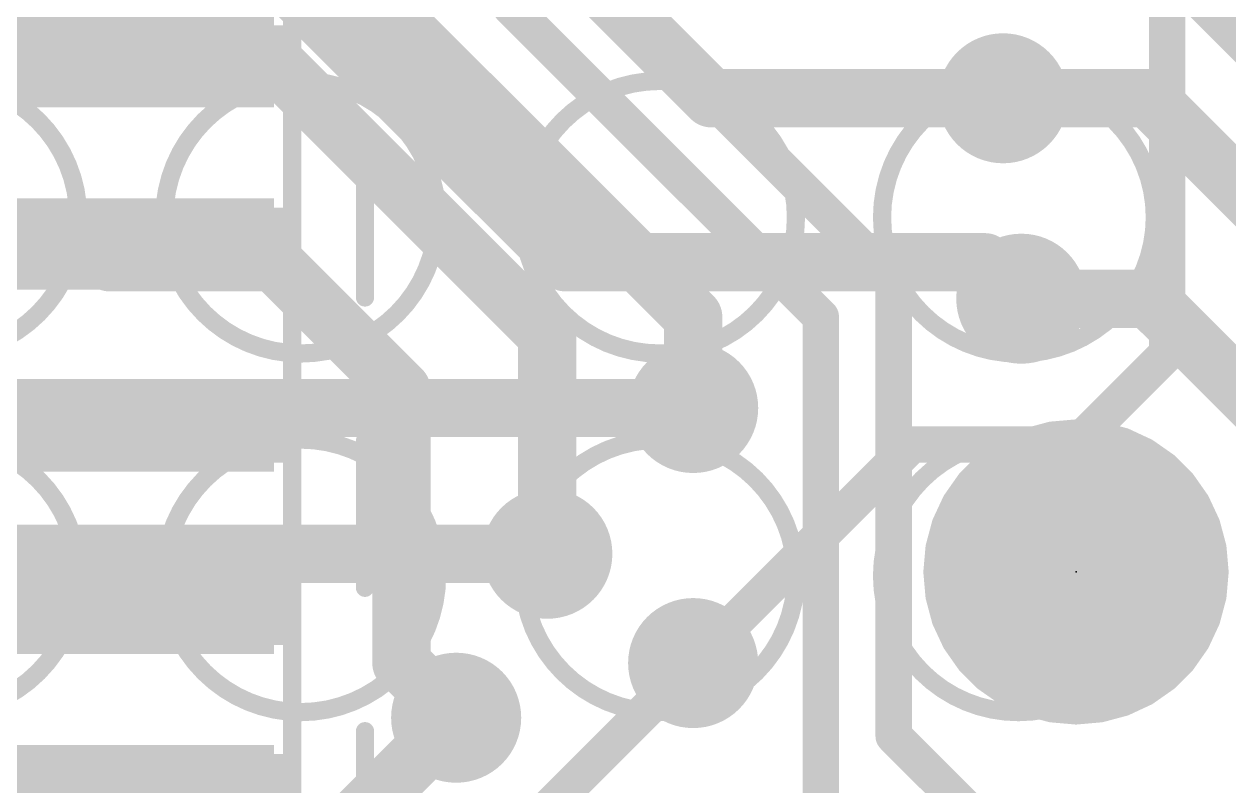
# Model space of a CAD drawing. Extents: x -10.2 to 10.2, y -14 to 14.
# Drawn here: x -5.68 to 2.72, y -7.71 to -2.4 of the extents above; entities that cross this region are included whole.
import ezdxf

# ---------------------------------------------------------------- set-up
doc = ezdxf.new("R2010")
doc.units = 0
for name, color, linetype in [('1', 12, 'CONTINUOUS'), ('16', 132, 'CONTINUOUS'), ('18', 110, 'CONTINUOUS'), ('21', 253, 'CONTINUOUS'), ('23', 53, 'CONTINUOUS'), ('41', 12, 'CONTINUOUS'), ('51', 253, 'CONTINUOUS'), ('52', 253, 'CONTINUOUS')]:
    doc.layers.add(name, color=color, linetype=linetype)

# ---------------------------------------------------------------- blocks, each defined once
blk = doc.blocks.new('PIE')
at = {"const_width": 0.5}
blk.add_lwpolyline([(0, -0.25, 1), (0, 0.25, 1), (0, -0.25)], format="xyb", dxfattribs=at)
blk = doc.blocks.new('RECT')
blk.add_solid([(-0.5, -0.5), (0.5, -0.5), (-0.5, 0.5), (0.5, 0.5)])
blk = doc.blocks.new('ROUNDV')
at = {"const_width": 0.5}
blk.add_lwpolyline([(0, -0.25, 1), (0, 0.25, 1), (0, -0.25)], format="xyb", dxfattribs=at)

msp = doc.modelspace()

# ---------------------------------------------------------------- linework, layer by layer
at = {"layer": '1'}
for points, const_width in [([(-2.286, -0.127), (-2.286, -2.286)], 0.254), ([(-1.016, -4.445), (-4.064, -1.397)], 0.4064), ([(2.286, -1.905), (3.048, -2.667)], 0.4064), ([(-1.778, -2.032), (0.381, -4.191)], 0.254), ([(-2.286, -2.286), (-0.127, -4.445)], 0.254), ([(-3.937, -2.667), (-5.08, -2.667)], 0.4064), ([(-2.032, -4.572), (-3.937, -2.667)], 0.4064), ([(2.159, -2.921), (1.143, -2.921)], 0.4064), ([(3.175, -3.937), (2.159, -2.921)], 0.4064), ([(-5.207, -3.937), (-5.08, -3.937)], 0.4064), ([(-5.08, -4.064), (-5.207, -3.937)], 0.4064), ([(-4.572, -4.064), (-5.08, -4.064)], 0.4064), ([(-3.937, -4.064), (-4.572, -4.064)], 0.4064), ([(-3.048, -4.953), (-3.937, -4.064)], 0.4064), ([(0.381, -4.191), (0.381, -7.366)], 0.254), ([(2.159, -4.318), (1.27, -4.318)], 0.4064), ([(3.048, -5.207), (2.159, -4.318)], 0.4064), ([(-1.016, -4.445), (-1.016, -5.08)], 0.4064), ([(-0.127, -4.445), (-0.127, -7.89)], 0.254), ([(-2.032, -4.572), (-2.032, -6.096)], 0.4064), ([(-3.048, -4.953), (-3.048, -6.858)], 0.4064), ([(-3.048, -6.858), (-2.667, -7.239)], 0.4064), ([(-1.016, -6.858), (-2.54, -8.382)], 0.254), ([(0.381, -7.366), (1.016, -8.001)], 0.254)]:
    msp.add_lwpolyline(points, dxfattribs=dict(at, const_width=const_width))
for points, const_width in [([(-2.3495, -2.286, 1), (-2.2225, -2.286)], 0.127), ([(-5.08, -2.5654, 1), (-5.08, -2.7686)], 0.2032), ([(-3.8652, -2.5952, 1), (-4.0088, -2.7388)], 0.2032), ([(-3.937, -2.7686, 1), (-3.937, -2.5654)], 0.2032), ([(1.143, -2.8194, 1), (1.143, -3.0226)], 0.2032), ([(2.2308, -2.8492, 1), (2.0872, -2.9928)], 0.2032), ([(2.159, -3.0226, 1), (2.159, -2.8194)], 0.2032), ([(-5.207, -3.8354, 1), (-5.207, -4.0386)], 0.2032), ([(-5.1352, -3.8652, 1), (-5.2788, -4.0088)], 0.2032), ([(-5.08, -4.0386, 1), (-5.08, -3.8354)], 0.2032), ([(-5.08, -3.9624, 1), (-5.08, -4.1656)], 0.2032), ([(-5.1518, -4.1358, 1), (-5.0082, -3.9922)], 0.2032), ([(-4.572, -3.9624, 1), (-4.572, -4.1656)], 0.2032), ([(-4.572, -4.1656, 1), (-4.572, -3.9624)], 0.2032), ([(-3.8652, -3.9922, 1), (-4.0088, -4.1358)], 0.2032), ([(-3.937, -4.1656, 1), (-3.937, -3.9624)], 0.2032), ([(0.4445, -4.191, 1), (0.3175, -4.191)], 0.127), ([(0.3361, -4.2359, 1), (0.4259, -4.1461)], 0.127), ([(1.27, -4.2164, 1), (1.27, -4.4196)], 0.2032), ([(2.2308, -4.2462, 1), (2.0872, -4.3898)], 0.2032), ([(2.159, -4.4196, 1), (2.159, -4.2164)], 0.2032), ([(-0.9144, -4.445, 1), (-1.1176, -4.445)], 0.2032), ([(-1.0878, -4.5168, 1), (-0.9442, -4.3732)], 0.2032), ([(-0.0635, -4.445, 1), (-0.1905, -4.445)], 0.127), ([(-0.1719, -4.4899, 1), (-0.0821, -4.4001)], 0.127), ([(-1.9304, -4.572, 1), (-2.1336, -4.572)], 0.2032), ([(-2.1038, -4.6438, 1), (-1.9602, -4.5002)], 0.2032), ([(-2.9464, -4.953, 1), (-3.1496, -4.953)], 0.2032), ([(-3.1198, -5.0248, 1), (-2.9762, -4.8812)], 0.2032), ([(-1.1176, -5.08, 1), (-0.9144, -5.08)], 0.2032), ([(-2.1336, -6.096, 1), (-1.9304, -6.096)], 0.2032), ([(-2.9762, -6.7862, 1), (-3.1198, -6.9298)], 0.2032), ([(-3.1496, -6.858, 1), (-2.9464, -6.858)], 0.2032), ([(-0.9711, -6.9029, 1), (-1.0609, -6.8131)], 0.127), ([(-2.7388, -7.3108, 1), (-2.5952, -7.1672)], 0.2032), ([(0.4259, -7.3211, 1), (0.3361, -7.4109)], 0.127), ([(0.3175, -7.366, 1), (0.4445, -7.366)], 0.127)]:
    msp.add_lwpolyline(points, format="xyb", dxfattribs=dict(at, const_width=const_width))
at = {"layer": '16'}
for points, const_width in [([(-0.889, -2.921), (-7.56, 3.75)], 0.4064), ([(-1.905, -4.064), (-7.239, 1.27)], 0.4064), ([(2.286, -1.397), (2.286, -4.699)], 0.254), ([(1.143, -2.921), (-0.889, -2.921)], 0.4064), ([(1.016, -4.064), (-1.905, -4.064)], 0.4064), ([(1.27, -4.318), (1.016, -4.064)], 0.4064), ([(2.286, -4.699), (1.651, -5.334)], 0.254), ([(-1.016, -5.08), (-5.969, -5.08)], 0.4064), ([(0.508, -5.334), (-1.016, -6.858)], 0.254), ([(1.651, -5.334), (0.508, -5.334)], 0.254), ([(-2.032, -6.096), (-7.239, -6.096)], 0.4064), ([(-2.667, -7.239), (-4.191, -8.763)], 0.4064)]:
    msp.add_lwpolyline(points, dxfattribs=dict(at, const_width=const_width))
for points, const_width in [([(-0.889, -2.8194, 1), (-0.889, -3.0226)], 0.2032), ([(-0.9608, -2.9928, 1), (-0.8172, -2.8492)], 0.2032), ([(1.143, -3.0226, 1), (1.143, -2.8194)], 0.2032), ([(-1.905, -3.9624, 1), (-1.905, -4.1656)], 0.2032), ([(-1.9768, -4.1358, 1), (-1.8332, -3.9922)], 0.2032), ([(1.0878, -3.9922, 1), (0.9442, -4.1358)], 0.2032), ([(1.016, -4.1656, 1), (1.016, -3.9624)], 0.2032), ([(1.1982, -4.3898, 1), (1.3418, -4.2462)], 0.2032), ([(2.3309, -4.7439, 1), (2.2411, -4.6541)], 0.127), ([(2.2225, -4.699, 1), (2.3495, -4.699)], 0.127), ([(-1.016, -5.1816, 1), (-1.016, -4.9784)], 0.2032), ([(0.508, -5.2705, 1), (0.508, -5.3975)], 0.127), ([(0.5529, -5.3789, 1), (0.4631, -5.2891)], 0.127), ([(1.6061, -5.2891, 1), (1.6959, -5.3789)], 0.127), ([(1.651, -5.3975, 1), (1.651, -5.2705)], 0.127), ([(-2.032, -6.1976, 1), (-2.032, -5.9944)], 0.2032), ([(-1.0609, -6.8131, 1), (-0.9711, -6.9029)], 0.127), ([(-2.5952, -7.3108, 1), (-2.7388, -7.1672)], 0.2032)]:
    msp.add_lwpolyline(points, format="xyb", dxfattribs=dict(at, const_width=const_width))
at = {"layer": '21', "const_width": 0.127}
msp.add_lwpolyline([(-3.81, 6.985), (-3.81, -8.509)], dxfattribs=at)
at = {"layer": '23'}
msp.add_point((1.651, -6.223), dxfattribs=at)
at = {"layer": '41', "const_width": 0.127}
for points in [[(1.4774, -5.2382), (1.309, -5.2833)], [(1.651, -5.223), (1.4774, -5.2382)], [(1.8246, -5.2382), (1.651, -5.223)], [(1.993, -5.2833), (1.8246, -5.2382)], [(1.309, -5.2833), (1.151, -5.357)], [(1.2003, -5.334), (2.1017, -5.334)], [(2.151, -5.357), (1.993, -5.2833)], [(1.151, -5.357), (1.0082, -5.457)], [(2.2938, -5.457), (2.151, -5.357)], [(1.0082, -5.457), (0.885, -5.5802)], [(1.0042, -5.461), (2.2978, -5.461)], [(2.417, -5.5802), (2.2938, -5.457)], [(0.885, -5.5802), (0.785, -5.723)], [(0.8795, -5.588), (2.4225, -5.588)], [(2.517, -5.723), (2.417, -5.5802)], [(0.785, -5.723), (0.7113, -5.881)], [(0.7906, -5.715), (2.5114, -5.715)], [(2.5907, -5.881), (2.517, -5.723)], [(0.7295, -5.842), (2.5725, -5.842)], [(0.7113, -5.881), (0.6662, -6.0494)], [(2.6358, -6.0494), (2.5907, -5.881)], [(0.6877, -5.969), (2.6143, -5.969)], [(0.6662, -6.0494), (0.651, -6.223)], [(0.6621, -6.096), (2.6399, -6.096)], [(2.651, -6.223), (2.6358, -6.0494)], [(0.651, -6.223), (0.6662, -6.3966)], [(0.651, -6.223), (2.651, -6.223)], [(2.6358, -6.3966), (2.651, -6.223)], [(0.6621, -6.35), (2.6399, -6.35)], [(0.6662, -6.3966), (0.7113, -6.565)], [(2.5907, -6.565), (2.6358, -6.3966)], [(0.6877, -6.477), (2.6143, -6.477)], [(0.7113, -6.565), (0.785, -6.723)], [(0.7295, -6.604), (2.5725, -6.604)], [(2.517, -6.723), (2.5907, -6.565)], [(0.785, -6.723), (0.885, -6.8658)], [(0.7906, -6.731), (2.5114, -6.731)], [(2.417, -6.8658), (2.517, -6.723)], [(0.8795, -6.858), (2.4225, -6.858)], [(0.885, -6.8658), (1.0082, -6.989)], [(2.2938, -6.989), (2.417, -6.8658)], [(1.0042, -6.985), (2.2978, -6.985)], [(1.0082, -6.989), (1.151, -7.089)], [(2.151, -7.089), (2.2938, -6.989)], [(1.151, -7.089), (1.309, -7.1627)], [(1.2003, -7.112), (2.1017, -7.112)], [(1.993, -7.1627), (2.151, -7.089)], [(1.309, -7.1627), (1.4774, -7.2078)], [(1.8246, -7.2078), (1.993, -7.1627)], [(1.4774, -7.2078), (1.651, -7.223)], [(1.651, -7.223), (1.8246, -7.2078)]]:
    msp.add_lwpolyline(points, dxfattribs=at)
at = {"layer": '41', "const_width": 0.0635}
for points in [[(1.4746, -5.2066, 1), (1.4801, -5.2698)], [(1.4856, -5.2689, 1), (1.4691, -5.2075)], [(1.6538, -5.1914, 1), (1.6482, -5.2546)], [(1.6538, -5.2546, 1), (1.6482, -5.1914)], [(1.8329, -5.2075, 1), (1.8164, -5.2689)], [(1.8219, -5.2698, 1), (1.8274, -5.2066)], [(1.2003, -5.3023, 1), (1.2003, -5.3658)], [(1.3008, -5.2526, 1), (1.3172, -5.314)], [(1.3224, -5.3121, 1), (1.2956, -5.2545)], [(2.0064, -5.2545, 1), (1.9796, -5.3121)], [(1.9848, -5.314, 1), (2.0012, -5.2526)], [(2.1017, -5.3658, 1), (2.1017, -5.3023)], [(1.1376, -5.3282, 1), (1.1644, -5.3858)], [(1.1692, -5.383, 1), (1.1328, -5.331)], [(2.1692, -5.331, 1), (2.1328, -5.383)], [(2.1376, -5.3858, 1), (2.1644, -5.3282)], [(1.0042, -5.4293, 1), (1.0042, -5.4928)], [(0.99, -5.4309, 1), (1.0264, -5.483)], [(1.0307, -5.4794, 1), (0.9858, -5.4345)], [(2.3162, -5.4345, 1), (2.2713, -5.4794)], [(2.2756, -5.483, 1), (2.312, -5.4309)], [(2.2978, -5.4928, 1), (2.2978, -5.4293)], [(0.8795, -5.5563, 1), (0.8795, -5.6197)], [(0.8625, -5.5578, 1), (0.9074, -5.6027)], [(0.911, -5.5984, 1), (0.8589, -5.562)], [(2.4431, -5.562, 1), (2.391, -5.5984)], [(2.3946, -5.6027, 1), (2.4395, -5.5578)], [(2.4225, -5.6197, 1), (2.4225, -5.5563)], [(0.759, -5.7048, 1), (0.811, -5.7412)], [(0.8138, -5.7364, 1), (0.7562, -5.7096)], [(0.7906, -5.6833, 1), (0.7906, -5.7467)], [(2.5458, -5.7096, 1), (2.4882, -5.7364)], [(2.491, -5.7412, 1), (2.543, -5.7048)], [(2.5114, -5.7467, 1), (2.5114, -5.6833)], [(0.7295, -5.8103, 1), (0.7295, -5.8738)], [(2.5725, -5.8738, 1), (2.5725, -5.8103)], [(0.6825, -5.8676, 1), (0.7401, -5.8944)], [(0.742, -5.8892, 1), (0.6806, -5.8728)], [(2.6214, -5.8728, 1), (2.56, -5.8892)], [(2.5619, -5.8944, 1), (2.6195, -5.8676)], [(0.6877, -5.9373, 1), (0.6877, -6.0008)], [(2.6143, -6.0008, 1), (2.6143, -5.9373)], [(0.6621, -6.0643, 1), (0.6621, -6.1277)], [(0.6355, -6.0411, 1), (0.6969, -6.0576)], [(0.6978, -6.0521, 1), (0.6346, -6.0466)], [(2.6674, -6.0466, 1), (2.6042, -6.0521)], [(2.6051, -6.0576, 1), (2.6665, -6.0411)], [(2.6399, -6.1277, 1), (2.6399, -6.0643)], [(0.6826, -6.2202, 1), (0.6194, -6.2258)], [(0.6194, -6.2202, 1), (0.6826, -6.2258)], [(0.651, -6.1913, 1), (0.651, -6.2547)], [(2.6826, -6.2258, 1), (2.6194, -6.2202)], [(2.6194, -6.2258, 1), (2.6826, -6.2202)], [(2.651, -6.2547, 1), (2.651, -6.1913)], [(0.6621, -6.3183, 1), (0.6621, -6.3818)], [(2.6399, -6.3818, 1), (2.6399, -6.3183)], [(0.6969, -6.3884, 1), (0.6355, -6.4049)], [(0.6346, -6.3994, 1), (0.6978, -6.3939)], [(2.6042, -6.3939, 1), (2.6674, -6.3994)], [(2.6665, -6.4049, 1), (2.6051, -6.3884)], [(0.6877, -6.4453, 1), (0.6877, -6.5088)], [(2.6143, -6.5088, 1), (2.6143, -6.4453)], [(0.7401, -6.5516, 1), (0.6825, -6.5784)], [(0.6806, -6.5732, 1), (0.742, -6.5568)], [(0.7295, -6.5723, 1), (0.7295, -6.6357)], [(2.56, -6.5568, 1), (2.6214, -6.5732)], [(2.6195, -6.5784, 1), (2.5619, -6.5516)], [(2.5725, -6.6357, 1), (2.5725, -6.5723)], [(0.811, -6.7048, 1), (0.759, -6.7412)], [(0.7562, -6.7364, 1), (0.8138, -6.7096)], [(0.7906, -6.6993, 1), (0.7906, -6.7628)], [(2.4882, -6.7096, 1), (2.5458, -6.7364)], [(2.543, -6.7412, 1), (2.491, -6.7048)], [(2.5114, -6.7628, 1), (2.5114, -6.6993)], [(0.8795, -6.8263, 1), (0.8795, -6.8898)], [(2.4225, -6.8898, 1), (2.4225, -6.8263)], [(0.9074, -6.8433, 1), (0.8625, -6.8882)], [(0.8589, -6.884, 1), (0.911, -6.8476)], [(2.391, -6.8476, 1), (2.4431, -6.884)], [(2.4395, -6.8882, 1), (2.3946, -6.8433)], [(1.0042, -6.9533, 1), (1.0042, -7.0168)], [(1.0264, -6.963, 1), (0.99, -7.0151)], [(0.9858, -7.0115, 1), (1.0307, -6.9666)], [(2.2713, -6.9666, 1), (2.3162, -7.0115)], [(2.312, -7.0151, 1), (2.2756, -6.963)], [(2.2978, -7.0168, 1), (2.2978, -6.9533)], [(1.1644, -7.0602, 1), (1.1376, -7.1178)], [(1.1328, -7.115, 1), (1.1692, -7.063)], [(1.2003, -7.0803, 1), (1.2003, -7.1437)], [(2.1017, -7.1437, 1), (2.1017, -7.0803)], [(2.1328, -7.063, 1), (2.1692, -7.115)], [(2.1644, -7.1178, 1), (2.1376, -7.0602)], [(1.3172, -7.132, 1), (1.3008, -7.1934)], [(1.2956, -7.1915, 1), (1.3224, -7.1339)], [(1.9796, -7.1339, 1), (2.0064, -7.1915)], [(2.0012, -7.1934, 1), (1.9848, -7.132)], [(1.4801, -7.1762, 1), (1.4746, -7.2394)], [(1.4691, -7.2385, 1), (1.4856, -7.1771)], [(1.6482, -7.1914, 1), (1.6538, -7.2546)], [(1.6482, -7.2546, 1), (1.6538, -7.1914)], [(1.8164, -7.1771, 1), (1.8329, -7.2385)], [(1.8274, -7.2394, 1), (1.8219, -7.1762)]]:
    msp.add_lwpolyline(points, format="xyb", dxfattribs=at)
at = {"layer": '51', "const_width": 0.127}
for points in [[(-3.81, 6.985), (-3.81, -8.509)], [(-3.302, -3.2856), (-3.302, -4.3093)], [(-3.302, -5.3093), (-3.302, -6.333)], [(-3.302, -7.333), (-3.302, -8.3566)]]:
    msp.add_lwpolyline(points, dxfattribs=at)
at = {"layer": '51', "const_width": 0.0635}
for points in [[(-3.2702, -3.2856, 1), (-3.3338, -3.2856)], [(-3.3338, -4.3093, 1), (-3.2702, -4.3093)], [(-3.2702, -5.3093, 1), (-3.3338, -5.3093)], [(-3.3338, -6.333, 1), (-3.2702, -6.333)], [(-3.2702, -7.333, 1), (-3.3338, -7.333)]]:
    msp.add_lwpolyline(points, format="xyb", dxfattribs=at)
at = {"layer": '52', "const_width": 0.127}
for points in [[(-6.25, -4.7, 1), (-6.25, -2.8, 1), (-6.25, -4.7)], [(-3.75, -4.7, 1), (-3.75, -2.8, 1), (-3.75, -4.7)], [(-1.25, -4.7, 1), (-1.25, -2.8, 1), (-1.25, -4.7)], [(1.25, -4.7, 1), (1.25, -2.8, 1), (1.25, -4.7)], [(-6.25, -7.2, 1), (-6.25, -5.3, 1), (-6.25, -7.2)], [(-3.75, -7.2, 1), (-3.75, -5.3, 1), (-3.75, -7.2)], [(-1.25, -7.2, 1), (-1.25, -5.3, 1), (-1.25, -7.2)], [(1.25, -7.2, 1), (1.25, -5.3, 1), (1.25, -7.2)]]:
    msp.add_lwpolyline(points, format="xyb", dxfattribs=at)

# ---------------------------------------------------------------- block references
at = {"layer": '1', "xscale": 0.635, "yscale": 2.286, "rotation": 270}
for p in [(-5.08, -2.667), (-5.08, -3.937), (-5.08, -5.207), (-5.08, -6.477), (-5.08, -7.747)]:
    msp.add_blockref('RECT', p, dxfattribs=at)
at = {"layer": '1'}
msp.add_blockref('PIE', (1.651, -6.223), dxfattribs=at)
at = {"layer": '18', "xscale": 0.9064, "yscale": 0.9064}
for p in [(1.143, -2.921), (1.143, -2.921), (1.27, -4.318), (1.27, -4.318), (-1.016, -5.08), (-1.016, -5.08), (-2.032, -6.096), (-2.032, -6.096), (-1.016, -6.858), (-1.016, -6.858), (-2.667, -7.239), (-2.667, -7.239)]:
    msp.add_blockref('ROUNDV', p, dxfattribs=at)
at = {"layer": '51', "xscale": 0.508, "yscale": 1.7144, "rotation": 270}
for p in [(-4.7307, -2.667), (-4.7307, -3.937), (-4.7307, -5.207), (-4.7307, -6.477), (-4.7307, -7.747)]:
    msp.add_blockref('RECT', p, dxfattribs=at)

doc.saveas('drawing.dxf')
